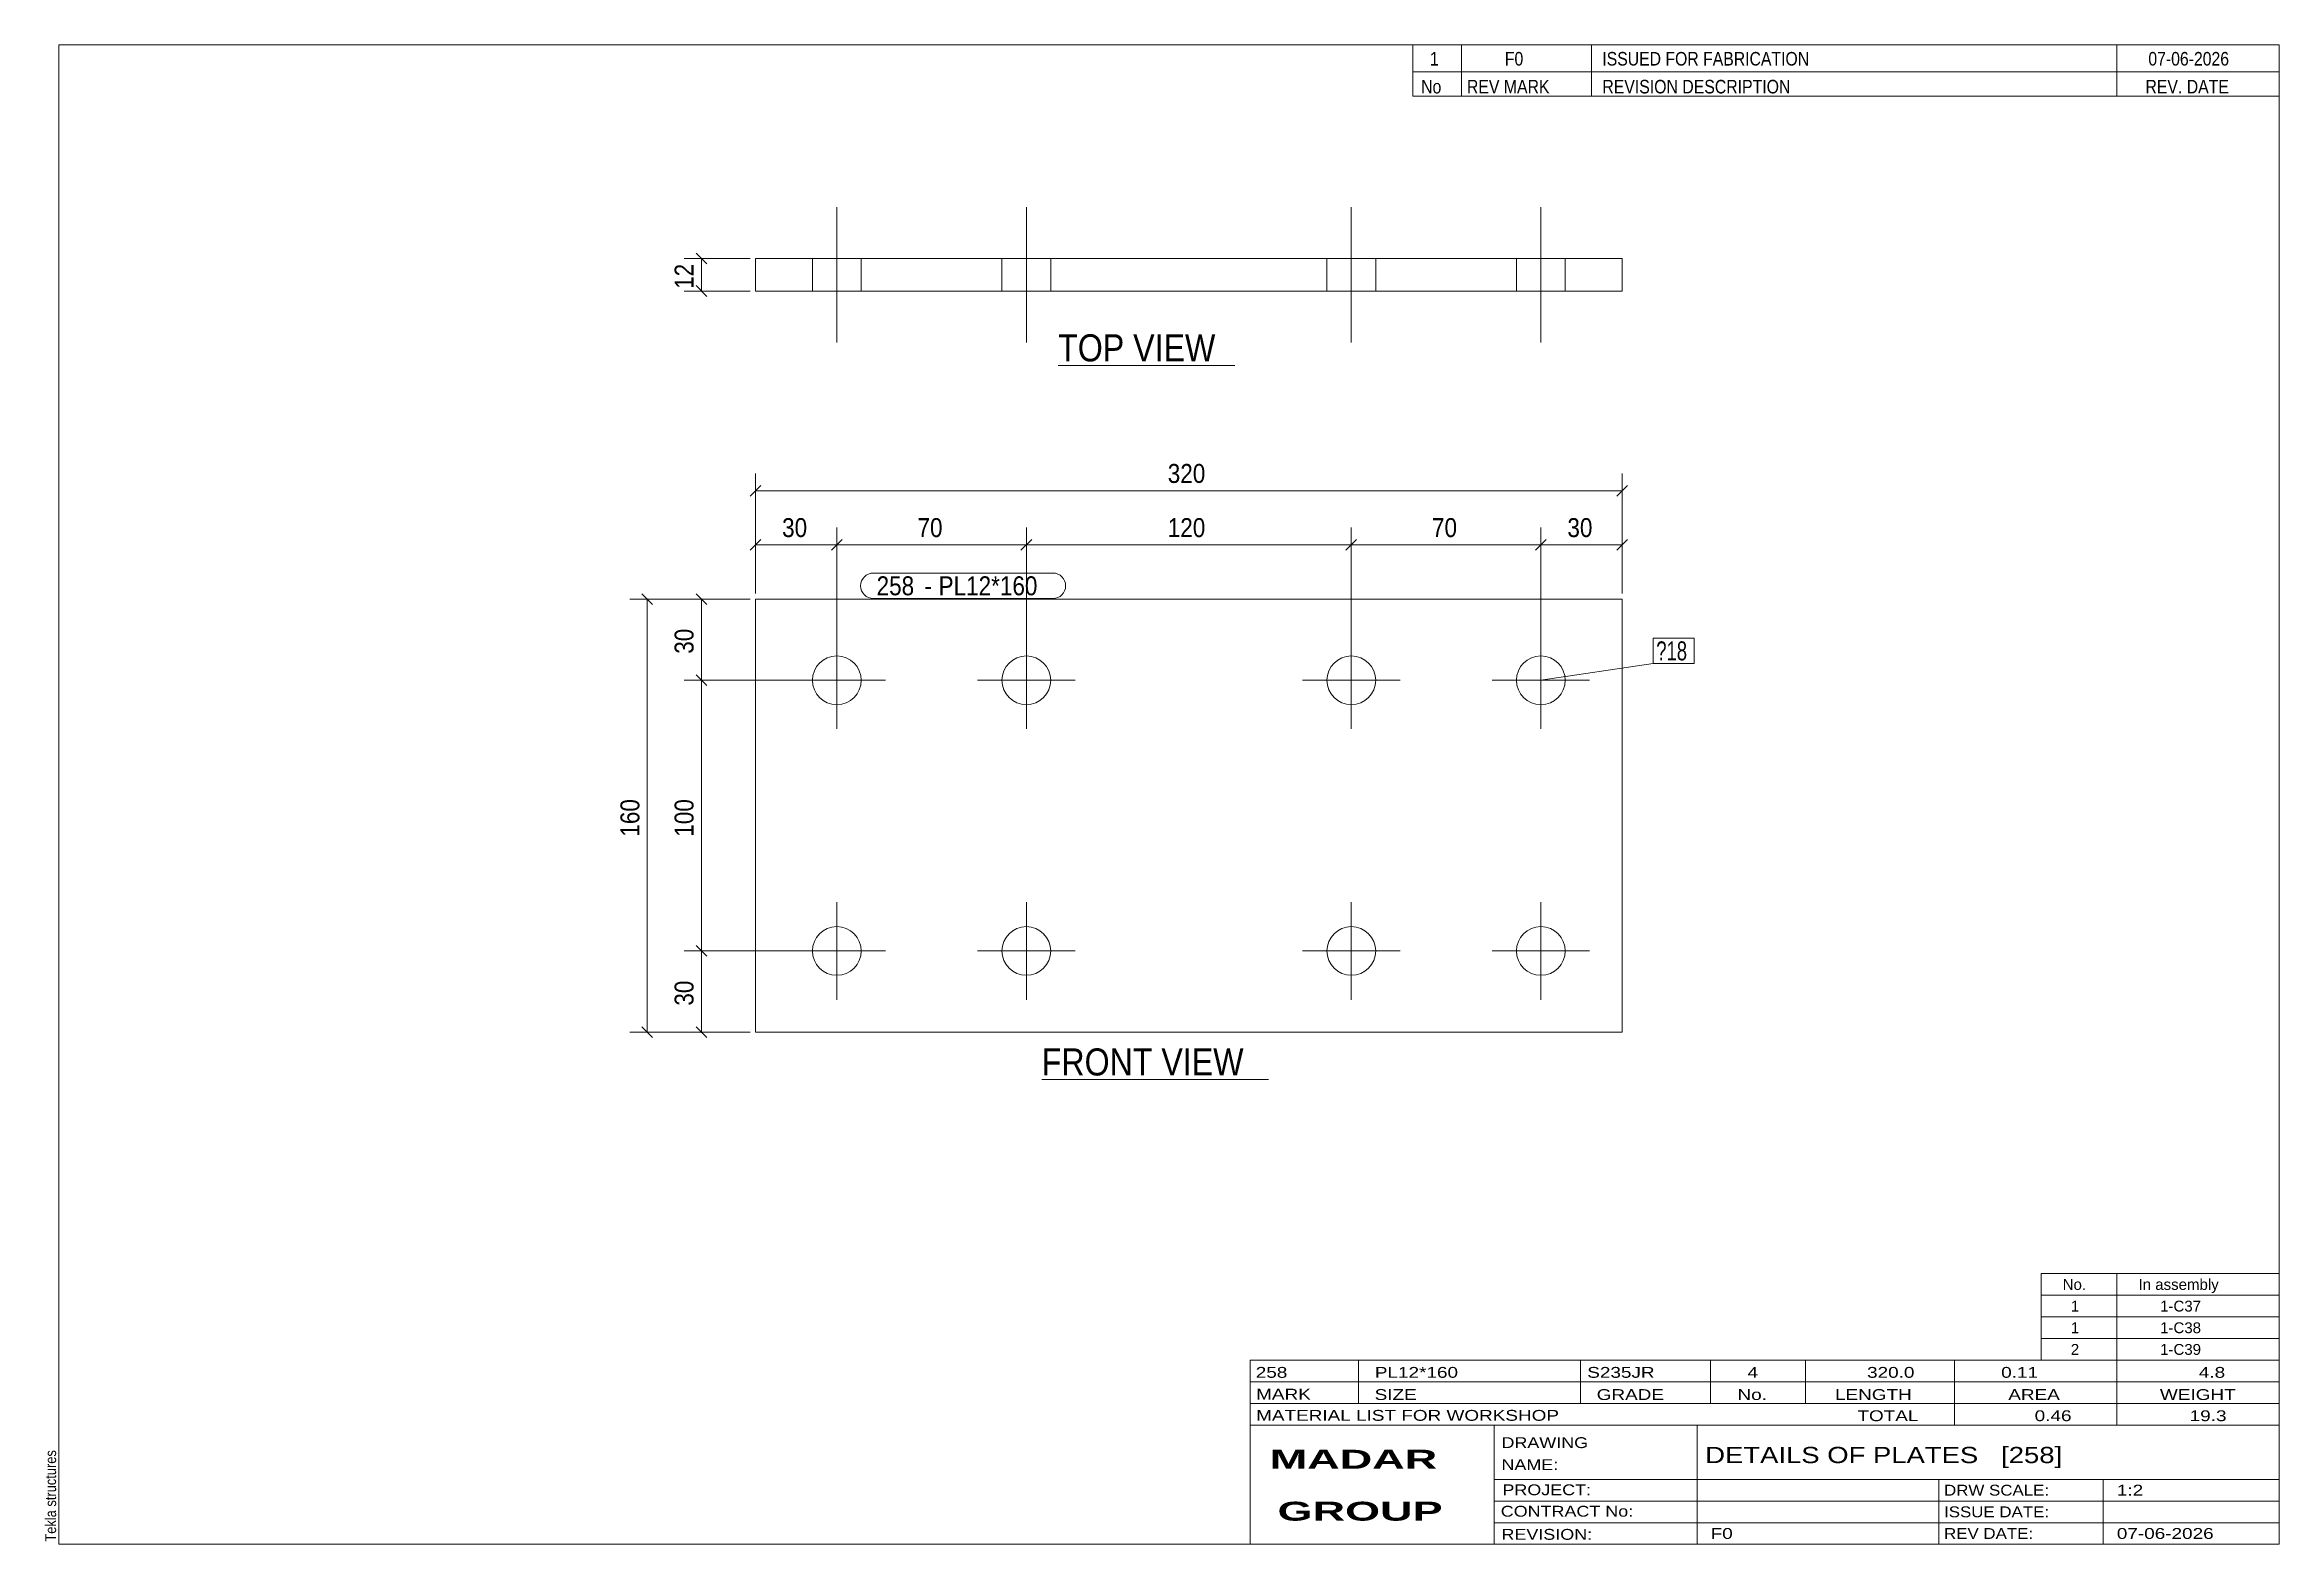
# Model space of a CAD drawing. Header units: millimetres. Extents: x 2 to 415, y 5 to 282.
import ezdxf

# ---------------------------------------------------------------- set-up
doc = ezdxf.new("R2010")
doc.units = ezdxf.units.MM
doc.linetypes.add('XKITLINE00', pattern=[0])
for name, color, linetype, lineweight in [('Bolt', 3, 'Continuous', 0), ('BoltMark', 7, 'Continuous', 0), ('Dimensions', 7, 'Continuous', 0), ('DrawingSheet', 5, 'Continuous', 0), ('OtherObjectType', 7, 'Continuous', 0), ('Part', 2, 'Continuous', 0), ('PartMark', 7, 'Continuous', 0)]:
    doc.layers.add(name, color=color, linetype=linetype, lineweight=lineweight)
doc.styles.add('ARIAL', font='ARIAL.TTF')
doc.styles.add('ARIAL_BOLD', font='ARIALBD.TTF')
doc.styles.add('ARIAL_NARROW', font='ARIALN.TTF')

# ---------------------------------------------------------------- blocks, each defined once
blk = doc.blocks.new('*A1')
at = {"layer": 'Bolt', "color": 3, "linetype": 'XKITLINE00', "lineweight": 0}
for p, q in [((148.65, 173.6), (148.65, 155.6)), ((183.65, 173.6), (183.65, 155.6)), ((243.65, 173.6), (243.65, 155.6)), ((278.65, 173.6), (278.65, 155.6)), ((139.65, 164.6), (157.65, 164.6)), ((174.65, 164.6), (192.65, 164.6)), ((234.65, 164.6), (252.65, 164.6)), ((269.65, 164.6), (287.65, 164.6)), ((148.65, 123.6), (148.65, 105.6)), ((183.65, 123.6), (183.65, 105.6)), ((243.65, 123.6), (243.65, 105.6)), ((278.65, 123.6), (278.65, 105.6)), ((139.65, 114.6), (157.65, 114.6)), ((174.65, 114.6), (192.65, 114.6)), ((234.65, 114.6), (252.65, 114.6)), ((269.65, 114.6), (287.65, 114.6))]:
    blk.add_line(p, q, dxfattribs=at)
for centre in [(148.65, 164.6), (183.65, 164.6), (243.65, 164.6), (278.65, 164.6), (148.65, 114.6), (183.65, 114.6), (243.65, 114.6), (278.65, 114.6)]:
    blk.add_circle(centre, 4.5, dxfattribs=at)
blk = doc.blocks.new('*A2')
at = {"layer": 'Part', "color": 2, "linetype": 'XKITLINE00', "lineweight": 0}
for p, q in [((133.65, 99.6), (133.65, 179.6)), ((133.65, 179.6), (293.65, 179.6)), ((293.65, 179.6), (293.65, 99.6)), ((293.65, 99.6), (133.65, 99.6))]:
    blk.add_line(p, q, dxfattribs=at)
blk = doc.blocks.new('*A3')
at = {"layer": 'Bolt', "color": 3, "linetype": 'XKITLINE00', "lineweight": 0}
for p, q in [((148.65, 252), (148.65, 227)), ((148.65, 252), (148.65, 227)), ((183.65, 252), (183.65, 227)), ((183.65, 252), (183.65, 227)), ((243.65, 252), (243.65, 227)), ((243.65, 252), (243.65, 227)), ((278.65, 252), (278.65, 227)), ((278.65, 252), (278.65, 227)), ((144.15, 242.5), (144.15, 236.5)), ((144.15, 242.5), (144.15, 236.5)), ((153.15, 242.5), (153.15, 236.5)), ((153.15, 242.5), (153.15, 236.5)), ((179.15, 242.5), (179.15, 236.5)), ((179.15, 242.5), (179.15, 236.5)), ((188.15, 242.5), (188.15, 236.5)), ((188.15, 242.5), (188.15, 236.5)), ((239.15, 242.5), (239.15, 236.5)), ((239.15, 242.5), (239.15, 236.5)), ((248.15, 242.5), (248.15, 236.5)), ((248.15, 242.5), (248.15, 236.5)), ((274.15, 242.5), (274.15, 236.5)), ((274.15, 242.5), (274.15, 236.5)), ((283.15, 242.5), (283.15, 236.5)), ((283.15, 242.5), (283.15, 236.5))]:
    blk.add_line(p, q, dxfattribs=at)
blk = doc.blocks.new('*A4')
at = {"layer": 'Part', "color": 2, "linetype": 'XKITLINE00', "lineweight": 0}
for p, q in [((133.65, 236.5), (133.65, 242.5)), ((293.65, 242.5), (133.65, 242.5)), ((293.65, 236.5), (293.65, 242.5)), ((293.65, 236.5), (133.65, 236.5))]:
    blk.add_line(p, q, dxfattribs=at)
blk = doc.blocks.new('*A5')
at = {"layer": 'DrawingSheet', "color": 5, "linetype": 'XKITLINE00', "lineweight": 0}
for p, q in [((415, 282), (5, 282)), ((5, 282), (5, 5)), ((415, 5), (415, 282)), ((5, 5), (415, 5))]:
    blk.add_line(p, q, dxfattribs=at)
at = {"layer": 'DrawingSheet', "color": 5, "style": 'ARIAL', "width": 0.85}
blk.add_text('Tekla structures', height=2, rotation=90, dxfattribs=at).set_placement((4.5, 5.5))
blk = doc.blocks.new('*A6')
at = {"layer": 'OtherObjectType', "color": 7, "linetype": 'XKITLINE00', "lineweight": 0}
for p, q in [((371, 55), (415, 55)), ((371, 51), (371, 55)), ((385, 51), (385, 55)), ((415, 51), (415, 55)), ((371, 51), (415, 51)), ((371, 47), (371, 51)), ((385, 47), (385, 51)), ((415, 47), (415, 51)), ((371, 47), (415, 47)), ((371, 43), (371, 47)), ((385, 43), (385, 47)), ((415, 43), (415, 47)), ((371, 43), (415, 43)), ((371, 39), (371, 43)), ((385, 39), (385, 43)), ((415, 39), (415, 43)), ((371, 39), (415, 39))]:
    blk.add_line(p, q, dxfattribs=at)
at = {"layer": 'OtherObjectType', "color": 7, "style": 'ARIAL_NARROW', "width": 1.211571}
for s, p in [('No.', (375, 52)), ('In assembly', (389, 52)), ('1', (376.5, 48)), ('1-C37', (392.99, 48)), ('1', (376.5, 44)), ('1-C38', (392.99, 44)), ('2', (376.5, 40)), ('1-C39', (392.99, 40))]:
    blk.add_text(s, height=2, dxfattribs=at).set_placement(p)
blk = doc.blocks.new('*A7')
at = {"layer": 'OtherObjectType', "color": 7, "linetype": 'XKITLINE00', "lineweight": 0}
for p, q in [((255, 282), (415, 282)), ((415, 282), (255, 282)), ((255, 282), (255, 277)), ((264, 282), (264, 277)), ((288, 282), (288, 277)), ((385, 282), (385, 277)), ((415, 282), (415, 277)), ((255, 277), (415, 277)), ((255, 277), (255, 272.5)), ((255, 277), (415, 277)), ((264, 277), (264, 272.5)), ((288, 277), (288, 272.5)), ((385, 277), (385, 272.5)), ((415, 277), (415, 272.5)), ((415, 272.5), (255, 272.5))]:
    blk.add_line(p, q, dxfattribs=at)
at = {"layer": 'OtherObjectType', "color": 7, "style": 'ARIAL_NARROW'}
for s, width, p in [('1', 1.017001, (258.16, 278.15)), ('F0', 1.017001, (272, 278.15)), ('ISSUED FOR FABRICATION', 1.017001, (290, 278.15)), ('07-06-2026', 1.017001, (390.82, 278.15)), ('No', 1.02, (256.54, 273)), ('REV MARK', 1.02, (265, 273)), ('REVISION DESCRIPTION', 1.02, (290, 273)), ('REV. DATE', 1.02, (390.28, 273))]:
    blk.add_text(s, height=2.5, dxfattribs=dict(at, width=width)).set_placement(p)
blk = doc.blocks.new('*A8')
at = {"layer": 'OtherObjectType', "color": 7, "linetype": 'XKITLINE00', "lineweight": 0}
for p, q in [((225, 39), (415, 39)), ((225, 39), (225, 35)), ((225, 39), (415, 39)), ((245, 35), (245, 39)), ((286, 35), (286, 39)), ((310, 35), (310, 39)), ((327.5, 35), (327.5, 39)), ((355, 35), (355, 39)), ((385, 35), (385, 39)), ((415, 35), (415, 39)), ((225, 35), (415, 35)), ((225, 35), (225, 5)), ((225, 35), (415, 35)), ((245, 31), (245, 35)), ((286, 31), (286, 35)), ((310, 31), (310, 35)), ((327.5, 31), (327.5, 35)), ((355, 31), (355, 35)), ((385, 31), (385, 35)), ((415, 31), (415, 35)), ((225, 31), (415, 31)), ((355, 27), (355, 31)), ((385, 27), (385, 31)), ((415, 27), (415, 31)), ((225, 27), (415, 27)), ((270, 21), (270, 27)), ((307.5, 17), (307.5, 27)), ((415, 21), (415, 27)), ((270, 21), (270, 5)), ((415, 17), (415, 21)), ((270, 17), (415, 17)), ((307.5, 5), (307.5, 17)), ((352.16, 13), (352.16, 17)), ((382.5, 5), (382.5, 17)), ((415, 13), (415, 17)), ((270, 13), (415, 13)), ((352.16, 5), (352.16, 13)), ((415, 9), (415, 13)), ((270, 9), (415, 9)), ((415, 5), (415, 9)), ((225, 5), (415, 5)), ((262.5, 5), (415, 5))]:
    blk.add_line(p, q, dxfattribs=at)
at = {"layer": 'OtherObjectType', "color": 7, "style": 'ARIAL_NARROW'}
for s, height, width, p in [('258', 2, 1.525501, (226.01, 35.76)), ('PL12*160', 2, 1.525501, (248, 35.76)), ('S235JR', 2, 1.525501, (287.22, 35.76)), ('4', 2, 1.525501, (316.82, 35.76)), ('320.0', 2, 1.525501, (338.88, 35.76)), ('0.11', 2, 1.525501, (363.64, 35.76)), ('4.8', 2, 1.525501, (400.14, 35.76)), ('MARK', 2, 1.525501, (226.08, 31.73)), ('SIZE', 2, 1.525501, (247.96, 31.66)), ('GRADE', 2, 1.525501, (288.96, 31.66)), ('No.', 2, 1.525501, (314.96, 31.66)), ('LENGTH', 2, 1.525501, (332.96, 31.66)), ('AREA', 2, 1.525501, (364.96, 31.66)), ('WEIGHT', 2, 1.525501, (392.96, 31.66)), ('MATERIAL LIST FOR WORKSHOP', 2, 1.525501, (226.08, 27.82)), ('TOTAL', 2, 1.525501, (337.1, 27.75)), ('0.46', 2, 1.525501, (369.83, 27.75)), ('19.3', 2, 1.525501, (398.45, 27.75)), ('DRAWING', 2, 1.445, (271.38, 22.78)), ('NAME:', 2, 1.445, (271.38, 18.72)), ('DETAILS OF PLATES   [258]', 3, 1.474651, (309, 20)), ('PROJECT:', 2, 1.445, (271.55, 14.07)), ('DRW SCALE:', 2, 1.36, (353.1, 14)), ('1:2', 2, 1.525501, (385, 14)), ('CONTRACT No:', 2, 1.445, (271.25, 10.11)), ('ISSUE DATE:', 2, 1.36, (353.1, 10)), ('REVISION:', 2, 1.445, (271.38, 5.84)), ('F0', 2, 1.525501, (310, 6)), ('REV DATE:', 2, 1.36, (353.1, 6)), ('07-06-2026', 2, 1.525501, (385, 6))]:
    blk.add_text(s, height=height, dxfattribs=dict(at, width=width)).set_placement(p)
at = {"layer": 'OtherObjectType', "color": 1, "style": 'ARIAL_BOLD', "width": 1.7}
for s, p in [('MADAR ', (228.58, 18.97)), ('GROUP', (230.03, 9.37))]:
    blk.add_text(s, height=3.5, dxfattribs=at).set_placement(p)
blk = doc.blocks.new('*A9')
at = {"layer": 'Dimensions', "color": 7, "linetype": 'XKITLINE00', "lineweight": 0}
for p, q in [((133.65, 180.6), (133.65, 202.8)), ((293.65, 180.6), (293.65, 202.8)), ((134.64, 200.59), (132.66, 198.61)), ((133.65, 199.6), (293.65, 199.6)), ((294.64, 200.59), (292.66, 198.61))]:
    blk.add_line(p, q, dxfattribs=at)
at = {"layer": 'Dimensions', "color": 3}
for p in [(133.65, 199.6), (293.65, 199.6)]:
    blk.add_point(p, dxfattribs=at)
at = {"layer": 'Dimensions', "color": 3, "style": 'ARIAL', "width": 0.85}
blk.add_text('320', height=3.5, dxfattribs=at).set_placement((209.76, 201.05))
blk = doc.blocks.new('*A10')
at = {"layer": 'Dimensions', "color": 7, "linetype": 'XKITLINE00', "lineweight": 0}
for p, q in [((134.64, 190.59), (132.66, 188.61)), ((133.65, 180.6), (133.65, 192.8)), ((149.64, 190.59), (147.66, 188.61)), ((148.65, 165.6), (148.65, 192.8)), ((133.65, 189.6), (148.65, 189.6))]:
    blk.add_line(p, q, dxfattribs=at)
at = {"layer": 'Dimensions', "color": 3}
for p in [(133.65, 189.6), (148.65, 189.6)]:
    blk.add_point(p, dxfattribs=at)
at = {"layer": 'Dimensions', "color": 3, "style": 'ARIAL', "width": 0.85}
blk.add_text('30', height=3.5, dxfattribs=at).set_placement((138.55, 191.05))
blk = doc.blocks.new('*A11')
at = {"layer": 'Dimensions', "color": 7, "linetype": 'XKITLINE00', "lineweight": 0}
for p, q in [((149.64, 190.59), (147.66, 188.61)), ((148.65, 165.6), (148.65, 192.8)), ((184.64, 190.59), (182.66, 188.61)), ((183.65, 165.6), (183.65, 192.8)), ((148.65, 189.6), (183.65, 189.6))]:
    blk.add_line(p, q, dxfattribs=at)
at = {"layer": 'Dimensions', "color": 3}
for p in [(148.65, 189.6), (183.65, 189.6)]:
    blk.add_point(p, dxfattribs=at)
at = {"layer": 'Dimensions', "color": 3, "style": 'ARIAL', "width": 0.85}
blk.add_text('70', height=3.5, dxfattribs=at).set_placement((163.55, 191.05))
blk = doc.blocks.new('*A12')
at = {"layer": 'Dimensions', "color": 7, "linetype": 'XKITLINE00', "lineweight": 0}
for p, q in [((184.64, 190.59), (182.66, 188.61)), ((183.65, 165.6), (183.65, 192.8)), ((244.64, 190.59), (242.66, 188.61)), ((243.65, 165.6), (243.65, 192.8)), ((183.65, 189.6), (243.65, 189.6))]:
    blk.add_line(p, q, dxfattribs=at)
at = {"layer": 'Dimensions', "color": 3}
for p in [(183.65, 189.6), (243.65, 189.6)]:
    blk.add_point(p, dxfattribs=at)
at = {"layer": 'Dimensions', "color": 3, "style": 'ARIAL', "width": 0.85}
blk.add_text('120', height=3.5, dxfattribs=at).set_placement((209.76, 191.05))
blk = doc.blocks.new('*A13')
at = {"layer": 'Dimensions', "color": 7, "linetype": 'XKITLINE00', "lineweight": 0}
for p, q in [((244.64, 190.59), (242.66, 188.61)), ((243.65, 165.6), (243.65, 192.8)), ((279.64, 190.59), (277.66, 188.61)), ((278.65, 165.6), (278.65, 192.8)), ((243.65, 189.6), (278.65, 189.6))]:
    blk.add_line(p, q, dxfattribs=at)
at = {"layer": 'Dimensions', "color": 3}
for p in [(243.65, 189.6), (278.65, 189.6)]:
    blk.add_point(p, dxfattribs=at)
at = {"layer": 'Dimensions', "color": 3, "style": 'ARIAL', "width": 0.85}
blk.add_text('70', height=3.5, dxfattribs=at).set_placement((258.55, 191.05))
blk = doc.blocks.new('*A14')
at = {"layer": 'Dimensions', "color": 7, "linetype": 'XKITLINE00', "lineweight": 0}
for p, q in [((279.64, 190.59), (277.66, 188.61)), ((278.65, 165.6), (278.65, 192.8)), ((294.64, 190.59), (292.66, 188.61)), ((293.65, 180.6), (293.65, 192.8)), ((278.65, 189.6), (293.65, 189.6))]:
    blk.add_line(p, q, dxfattribs=at)
at = {"layer": 'Dimensions', "color": 3}
for p in [(278.65, 189.6), (293.65, 189.6)]:
    blk.add_point(p, dxfattribs=at)
at = {"layer": 'Dimensions', "color": 3, "style": 'ARIAL', "width": 0.85}
blk.add_text('30', height=3.5, dxfattribs=at).set_placement((283.55, 191.05))
blk = doc.blocks.new('*A15')
at = {"layer": 'Dimensions', "color": 7, "linetype": 'XKITLINE00', "lineweight": 0}
for p, q in [((132.65, 179.6), (110.45, 179.6)), ((112.66, 180.59), (114.64, 178.61)), ((113.65, 99.6), (113.65, 179.6)), ((132.65, 99.6), (110.45, 99.6)), ((112.66, 100.59), (114.64, 98.61))]:
    blk.add_line(p, q, dxfattribs=at)
at = {"layer": 'Dimensions', "color": 3}
for p in [(113.65, 179.6), (113.65, 99.6)]:
    blk.add_point(p, dxfattribs=at)
at = {"layer": 'Dimensions', "color": 3, "style": 'ARIAL', "width": 0.85}
blk.add_text('160', height=3.5, rotation=90.0002, dxfattribs=at).set_placement((112.2, 135.71))
blk = doc.blocks.new('*A16')
at = {"layer": 'Dimensions', "color": 7, "linetype": 'XKITLINE00', "lineweight": 0}
for p, q in [((122.66, 115.59), (124.64, 113.61)), ((147.65, 114.6), (120.45, 114.6)), ((123.65, 99.6), (123.65, 114.6)), ((132.65, 99.6), (120.45, 99.6)), ((122.66, 100.59), (124.64, 98.61))]:
    blk.add_line(p, q, dxfattribs=at)
at = {"layer": 'Dimensions', "color": 3}
for p in [(123.65, 114.6), (123.65, 99.6)]:
    blk.add_point(p, dxfattribs=at)
at = {"layer": 'Dimensions', "color": 3, "style": 'ARIAL', "width": 0.85}
blk.add_text('30', height=3.5, rotation=90.0002, dxfattribs=at).set_placement((122.2, 104.5))
blk = doc.blocks.new('*A17')
at = {"layer": 'Dimensions', "color": 7, "linetype": 'XKITLINE00', "lineweight": 0}
for p, q in [((122.66, 165.59), (124.64, 163.61)), ((147.65, 164.6), (120.45, 164.6)), ((123.65, 114.6), (123.65, 164.6)), ((122.66, 115.59), (124.64, 113.61)), ((147.65, 114.6), (120.45, 114.6))]:
    blk.add_line(p, q, dxfattribs=at)
at = {"layer": 'Dimensions', "color": 3}
for p in [(123.65, 164.6), (123.65, 114.6)]:
    blk.add_point(p, dxfattribs=at)
at = {"layer": 'Dimensions', "color": 3, "style": 'ARIAL', "width": 0.85}
blk.add_text('100', height=3.5, rotation=90.0002, dxfattribs=at).set_placement((122.2, 135.71))
blk = doc.blocks.new('*A18')
at = {"layer": 'Dimensions', "color": 7, "linetype": 'XKITLINE00', "lineweight": 0}
for p, q in [((132.65, 179.6), (120.45, 179.6)), ((122.66, 180.59), (124.64, 178.61)), ((123.65, 164.6), (123.65, 179.6)), ((122.66, 165.59), (124.64, 163.61)), ((147.65, 164.6), (120.45, 164.6))]:
    blk.add_line(p, q, dxfattribs=at)
at = {"layer": 'Dimensions', "color": 3}
for p in [(123.65, 179.6), (123.65, 164.6)]:
    blk.add_point(p, dxfattribs=at)
at = {"layer": 'Dimensions', "color": 3, "style": 'ARIAL', "width": 0.85}
blk.add_text('30', height=3.5, rotation=90.0002, dxfattribs=at).set_placement((122.2, 169.5))
blk = doc.blocks.new('*A19')
at = {"layer": 'BoltMark', "color": 7, "linetype": 'XKITLINE00', "lineweight": 0}
for p, q in [((299.36, 172.38), (306.94, 172.38)), ((299.36, 167.68), (299.36, 172.38)), ((306.94, 167.68), (306.94, 172.38)), ((278.65, 164.6), (299.36, 167.68)), ((299.36, 167.68), (306.94, 167.68))]:
    blk.add_line(p, q, dxfattribs=at)
at = {"layer": 'BoltMark', "color": 3, "style": 'ARIAL_NARROW', "width": 0.85}
blk.add_text('?18', height=3.5, dxfattribs=at).set_placement((299.96, 168.28))
blk = doc.blocks.new('*A20')
at = {"layer": 'PartMark', "color": 7, "linetype": 'XKITLINE00', "lineweight": 0}
for p, q in [((155.4, 184.4), (188.55, 184.4)), ((155.4, 179.7), (188.55, 179.7))]:
    blk.add_line(p, q, dxfattribs=at)
for centre, start, end in [((155.4, 182.05), 90, 270), ((188.55, 182.05), 270, 90)]:
    blk.add_arc(centre, 2.35, start, end, dxfattribs=at)
at = {"layer": 'PartMark', "color": 1, "style": 'ARIAL', "width": 0.85}
blk.add_text('258', height=3.5, dxfattribs=at).set_placement((156, 180.3))
at = {"layer": 'PartMark', "color": 3, "style": 'ARIAL', "width": 0.85}
for s, p in [('-', (164.84, 180.3)), ('PL12*160', (167.44, 180.3))]:
    blk.add_text(s, height=3.5, dxfattribs=at).set_placement(p)
blk = doc.blocks.new('*A21')
at = {"layer": 'OtherObjectType', "color": 7, "linetype": 'XKITLINE00', "lineweight": 0}
blk.add_line((186.49, 90.85), (228.35, 90.85), dxfattribs=at)
at = {"layer": 'OtherObjectType', "color": 3, "style": 'ARIAL', "width": 0.85}
blk.add_text('FRONT VIEW', height=5, dxfattribs=at).set_placement((186.49, 91.6))
blk = doc.blocks.new('*A22')
at = {"layer": 'Dimensions', "color": 7, "linetype": 'XKITLINE00', "lineweight": 0}
for p, q in [((122.66, 243.49), (124.64, 241.51)), ((132.65, 242.5), (120.45, 242.5)), ((123.65, 236.5), (123.65, 242.5)), ((132.65, 236.5), (120.45, 236.5)), ((122.66, 237.49), (124.64, 235.51))]:
    blk.add_line(p, q, dxfattribs=at)
at = {"layer": 'Dimensions', "color": 3}
for p in [(123.65, 242.5), (123.65, 236.5)]:
    blk.add_point(p, dxfattribs=at)
at = {"layer": 'Dimensions', "color": 3, "style": 'ARIAL', "width": 0.85}
blk.add_text('12', height=3.5, rotation=90.0002, dxfattribs=at).set_placement((122.2, 236.9))
blk = doc.blocks.new('*A23')
at = {"layer": 'OtherObjectType', "color": 7, "linetype": 'XKITLINE00', "lineweight": 0}
blk.add_line((189.52, 222.75), (222.13, 222.75), dxfattribs=at)
at = {"layer": 'OtherObjectType', "color": 3, "style": 'ARIAL', "width": 0.85}
blk.add_text('TOP VIEW', height=5, dxfattribs=at).set_placement((189.52, 223.5))

msp = doc.modelspace()

# ---------------------------------------------------------------- block references
at = {"lineweight": 0}
for name in ['*A5', '*A7', '*A3', '*A22', '*A4', '*A23', '*A9', '*A10', '*A11', '*A12', '*A13', '*A14', '*A20', '*A15', '*A18', '*A2', '*A1', '*A19', '*A17', '*A16', '*A21', '*A6', '*A8']:
    msp.add_blockref(name, (0, 0), dxfattribs=at)

doc.saveas('drawing.dxf')
